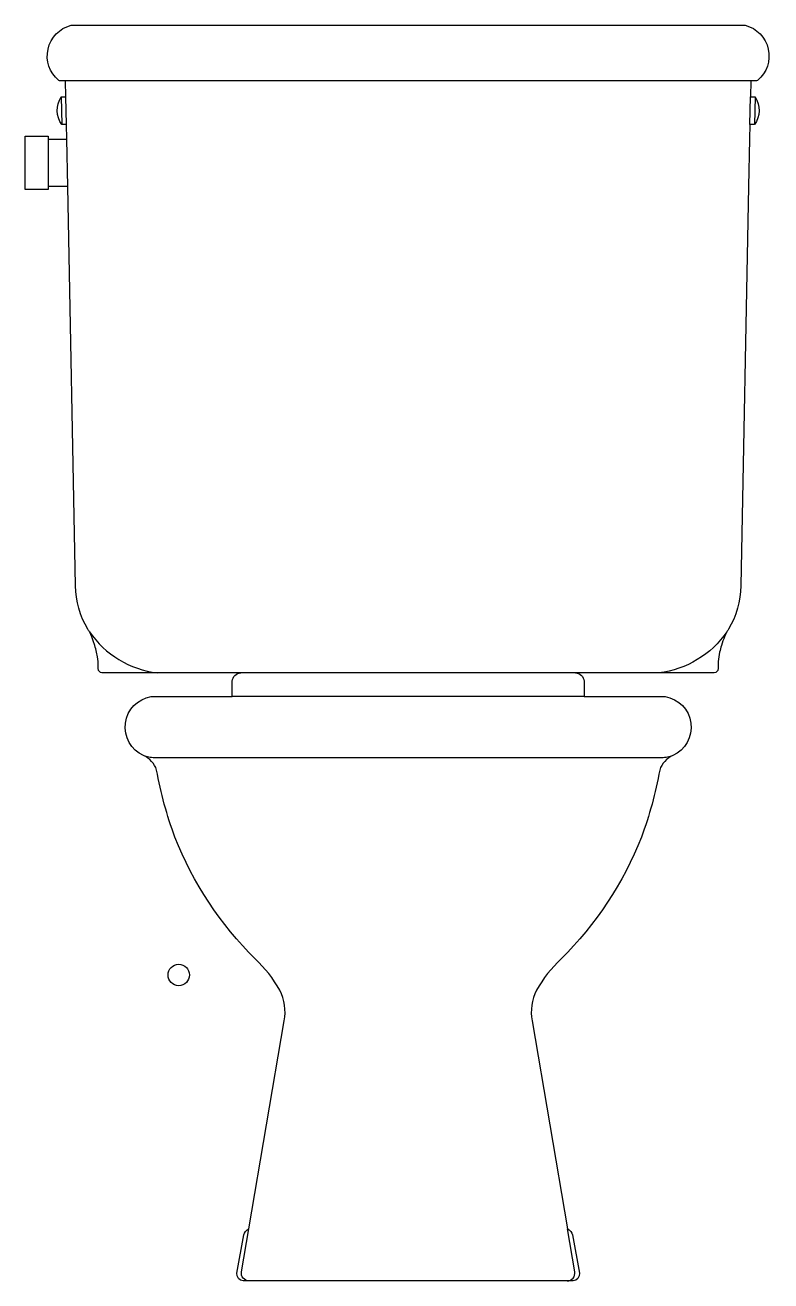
# Model space of a CAD drawing. Extents: x -861.062 to -860.575, y 506.335 to 507.156.
import ezdxf

# ---------------------------------------------------------------- set-up
doc = ezdxf.new("R2010")
doc.units = 0
doc.header["$LTSCALE"] = 50
doc.header["$MEASUREMENT"] = 0
doc.layers.add('A-PECAS', color=2, linetype='CONTINUOUS')
doc.layers.add('ESC1-50', color=1, linetype='CONTINUOUS')

# ---------------------------------------------------------------- blocks, each defined once
blk = doc.blocks.new('CP-313-F')
at = {"layer": 'A-PECAS'}
blk.add_lwpolyline([(0.20371, 0.41104), (0.20314, 0.40793, 0.07195), (0.20277, 0.40183), (0.20265, 0.39987, -0.060231), (0.2025, 0.39916, -0.299939), (0.19926, 0.3975), (0.164, 0.3975), (0.1095, 0.3975, -0.395127), (0.115, 0.392), (0.115, 0.382), (0.168, 0.382, -0.747949), (0.17305, 0.34349, 0.210124), (0.1645, 0.334, -0.044507), (0.1525, 0.29, -0.104017), (0.1, 0.2105, 0.077767), (0.084, 0.19, 0.164911), (0.081, 0.17), (0.1042, 0.03397, -0.239414), (0.1075, 0.03), (0.112, 0.005, -0.413755), (0.10794, 0), (0.10407, 0), (0, 0), (-0.10407, 0), (-0.10794, 0, -0.413755), (-0.112, 0.005), (-0.1075, 0.03, -0.239414), (-0.1042, 0.03397), (-0.081, 0.17, 0.164911), (-0.084, 0.19, 0.077767), (-0.1, 0.2105, -0.104017), (-0.1525, 0.29, -0.044507), (-0.1645, 0.334, 0.210124), (-0.17305, 0.34349, -0.747949), (-0.168, 0.382), (-0.115, 0.382), (-0.115, 0.392, -0.395127), (-0.1095, 0.3975), (-0.164, 0.3975), (-0.19926, 0.3975, -0.299939), (-0.2025, 0.39916, -0.060231), (-0.20265, 0.39987), (-0.20277, 0.40183, 0.07195), (-0.20314, 0.40793), (-0.20371, 0.41104, 0.048147), (-0.20498, 0.41544), (-0.2059, 0.41841, 0.047182), (-0.20812, 0.42382), (-0.20842, 0.42438, -0.000107), (-0.20844, 0.4244, -0.00761), (-0.2095, 0.426, -0.134719), (-0.2175, 0.4545), (-0.22264, 0.7155), (-0.2355, 0.7155), (-0.2355, 0.7135), (-0.2505, 0.7135), (-0.2505, 0.7485), (-0.2355, 0.7485), (-0.2355, 0.7465), (-0.22325, 0.7465), (-0.22344, 0.756), (-0.2265, 0.756, -0.31342), (-0.22685, 0.77401), (-0.22379, 0.77401), (-0.224, 0.7845), (-0.22725, 0.7845, -0.194647), (-0.2285, 0.7849, -0.613323), (-0.22047, 0.82088, -0.06591), (-0.21948, 0.821), (0, 0.821), (0.21948, 0.821, -0.06591), (0.22047, 0.82088, -0.613323), (0.2285, 0.7849, -0.194647), (0.22725, 0.7845), (0.224, 0.7845), (0.22379, 0.77401), (0.22685, 0.77401, -0.31342), (0.2265, 0.756), (0.22344, 0.756), (0.22325, 0.7465), (0.22264, 0.7155), (0.2175, 0.4545, -0.134719), (0.2095, 0.426, -0.00761), (0.20844, 0.4244, -0.000107), (0.20842, 0.42438), (0.20812, 0.42382, 0.047182), (0.2059, 0.41841), (0.20498, 0.41544, 0.048147)], format="xyb", close=True, dxfattribs=at)
at = {"layer": 'ESC1-50'}
for points in [[(0.224, 0.7845), (0, 0.7845), (-0.224, 0.7845)], [(-0.22685, 0.77401), (-0.2265, 0.756)], [(-0.22344, 0.756), (-0.22379, 0.77401)], [(0.22344, 0.756), (0.22379, 0.77401)], [(0.22685, 0.77401), (0.2265, 0.756)], [(-0.2355, 0.7465), (-0.2355, 0.7155)], [(-0.22264, 0.7155), (-0.22325, 0.7465)], [(0.1095, 0.3975), (0, 0.3975), (-0.1095, 0.3975)], [(0.115, 0.382), (0, 0.382), (-0.115, 0.382)]]:
    blk.add_lwpolyline(points, dxfattribs=at)
for points in [[(-0.20842, 0.42438, 0.215096), (-0.164, 0.3975, 0.215209)], [(0.20842, 0.42438, -0.215096), (0.164, 0.3975, -0.215209)], [(0.17305, 0.34349, -0.046184), (0.16951, 0.3423, -0.036402), (0.16597, 0.342), (0, 0.342), (-0.16597, 0.342, -0.036402), (-0.16951, 0.3423, -0.046184), (-0.17305, 0.34349)], [(-0.10407, 0, -0.464613), (-0.109, 0.00584), (-0.1042, 0.03397, 0.164911)], [(0.10407, 0, 0.464613), (0.109, 0.00584), (0.1042, 0.03397, -0.164911)]]:
    blk.add_lwpolyline(points, format="xyb", dxfattribs=at)
blk.add_circle((-0.15, 0.2), 0.007, dxfattribs=at)

msp = doc.modelspace()

# ---------------------------------------------------------------- block references
at = {"layer": 'A-PECAS'}
msp.add_blockref('CP-313-F', (-860.81181, 506.33513), dxfattribs=at)

doc.saveas('drawing.dxf')
